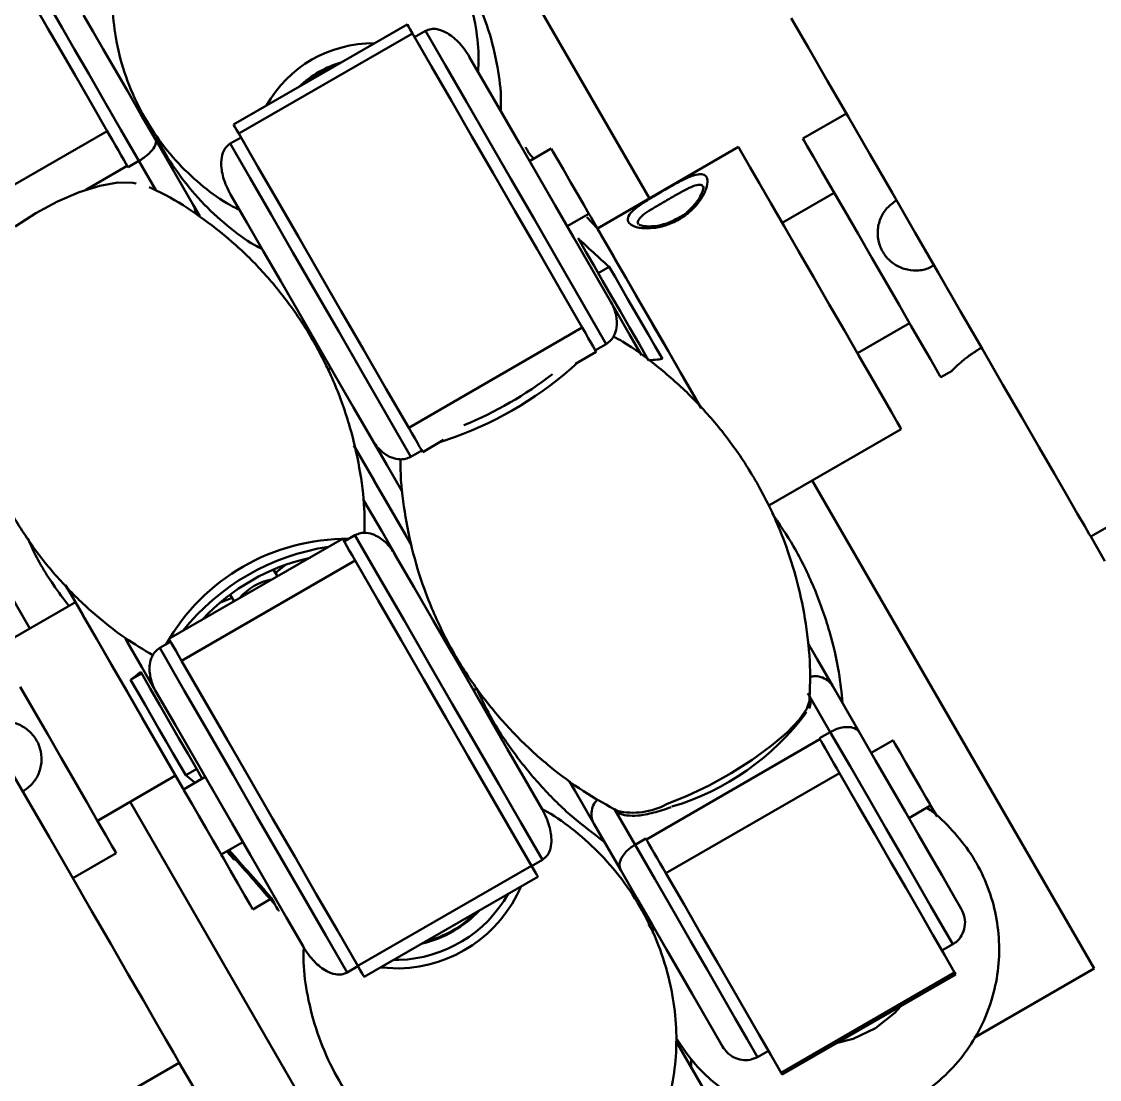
# Model space of a CAD drawing. Header units: millimetres. Extents: x 4430 to 5189, y 950 to 1287.
# Drawn here: x 4492.18 to 4535.2, y 1081.55 to 1123.78 of the extents above; entities that cross this region are included whole.
import ezdxf

# ---------------------------------------------------------------- set-up
doc = ezdxf.new("R2010")
doc.units = ezdxf.units.MM
doc.header["$LTSCALE"] = 0.5
doc.layers.add('BOL', color=7, linetype='Continuous', lineweight=50)

msp = doc.modelspace()

# ---------------------------------------------------------------- linework, layer by layer
at = {"layer": 'BOL'}
for p, q in [((4517.241, 1116.725), (4505.991, 1136.211)), ((4493.237, 1123.502), (4492.764, 1124.322)), ((4493.799, 1123.529), (4493.358, 1124.292)), ((4494.66, 1124.037), (4495.029, 1123.399)), ((4522.903, 1123.919), (4523.591, 1122.727)), ((4493.759, 1122.597), (4493.237, 1123.502)), ((4494.3, 1122.66), (4493.799, 1123.529)), ((4495.029, 1123.399), (4495.443, 1122.681)), ((4507.573, 1123.671), (4500.645, 1119.671)), ((4507.781, 1123.31), (4500.853, 1119.31)), ((4507.573, 1123.671), (4507.585, 1123.65)), ((4507.585, 1123.65), (4507.626, 1123.58)), ((4507.626, 1123.58), (4507.692, 1123.465)), ((4507.692, 1123.465), (4507.781, 1123.31)), ((4507.781, 1123.31), (4508.544, 1121.989)), ((4508.302, 1123.408), (4507.869, 1123.158)), ((4509.1, 1122.026), (4508.302, 1123.408)), ((4494.329, 1121.611), (4493.759, 1122.597)), ((4494.861, 1121.689), (4494.3, 1122.66)), ((4495.443, 1122.681), (4495.902, 1121.885)), ((4523.591, 1122.727), (4524.353, 1121.408)), ((4508.544, 1121.989), (4509.338, 1120.615)), ((4509.937, 1120.577), (4509.1, 1122.026)), ((4510.053, 1122.376), (4510.696, 1121.261)), ((4494.942, 1120.548), (4494.329, 1121.611)), ((4495.477, 1120.622), (4494.861, 1121.689)), ((4495.902, 1121.885), (4496.404, 1121.016)), ((4480.011, 1121.211), (4492.511, 1099.56)), ((4510.696, 1121.261), (4511.363, 1120.107)), ((4524.353, 1121.408), (4525.174, 1119.986)), ((4496.404, 1121.016), (4496.947, 1120.076)), ((4495.598, 1119.413), (4494.942, 1120.548)), ((4496.146, 1119.463), (4495.477, 1120.622)), ((4509.338, 1120.615), (4510.159, 1119.192)), ((4510.808, 1119.068), (4509.937, 1120.577)), ((4496.947, 1120.076), (4497.528, 1119.069)), ((4511.363, 1120.107), (4512.05, 1118.916)), ((4525.103, 1120.109), (4523.37, 1119.109)), ((4525.174, 1119.986), (4526.041, 1118.484)), ((4488.67, 1115.413), (4495.598, 1119.413)), ((4495.598, 1119.413), (4495.697, 1119.242)), ((4496.865, 1118.219), (4496.146, 1119.463)), ((4500.657, 1119.65), (4500.645, 1119.671)), ((4500.697, 1119.58), (4500.657, 1119.65)), ((4500.764, 1119.465), (4500.697, 1119.58)), ((4500.853, 1119.31), (4500.764, 1119.465)), ((4495.697, 1119.242), (4495.809, 1119.047)), ((4495.809, 1119.047), (4495.929, 1118.839)), ((4497.528, 1119.069), (4499.032, 1116.464)), ((4500.508, 1118.908), (4500.941, 1119.158)), ((4500.853, 1119.31), (4501.616, 1117.989)), ((4510.159, 1119.192), (4511.005, 1117.727)), ((4511.709, 1117.508), (4510.808, 1119.068)), ((4523.402, 1119.054), (4523.37, 1119.109)), ((4523.542, 1118.813), (4523.402, 1119.054)), ((4495.929, 1118.839), (4496.05, 1118.63)), ((4496.05, 1118.63), (4496.164, 1118.432)), ((4500.508, 1118.908), (4501.306, 1117.526)), ((4512.05, 1118.916), (4512.756, 1117.694)), ((4512.29, 1118.773), (4512.29, 1118.774)), ((4512.29, 1118.773), (4512.29, 1118.773)), ((4512.29, 1118.773), (4512.31, 1118.739)), ((4512.31, 1118.739), (4512.356, 1118.658)), ((4512.356, 1118.658), (4512.43, 1118.531)), ((4513.324, 1118.711), (4512.458, 1118.211)), ((4513.324, 1118.711), (4513.324, 1118.71)), ((4513.324, 1118.71), (4513.389, 1118.598)), ((4513.389, 1118.598), (4513.558, 1118.305)), ((4520.792, 1118.775), (4515.163, 1115.525)), ((4520.792, 1118.775), (4520.835, 1118.7)), ((4520.835, 1118.7), (4520.994, 1118.426)), ((4523.787, 1118.388), (4523.542, 1118.813)), ((4496.164, 1118.432), (4496.265, 1118.258)), ((4496.265, 1118.258), (4496.346, 1118.117)), ((4496.346, 1118.117), (4496.403, 1118.018)), ((4496.865, 1118.219), (4496.432, 1117.969)), ((4497.542, 1117.045), (4496.865, 1118.219)), ((4512.43, 1118.531), (4512.624, 1118.307)), ((4513.558, 1118.305), (4513.806, 1117.876)), ((4520.994, 1118.426), (4521.262, 1117.961)), ((4524.127, 1117.798), (4523.787, 1118.388)), ((4526.041, 1118.484), (4526.939, 1116.929)), ((4496.403, 1118.018), (4494.741, 1117.059)), ((4496.432, 1117.969), (4496.403, 1118.018)), ((4501.616, 1117.989), (4502.409, 1116.615)), ((4511.005, 1117.727), (4511.872, 1116.226)), ((4512.756, 1117.694), (4513.477, 1116.445)), ((4513.806, 1117.876), (4514.094, 1117.376)), ((4521.262, 1117.961), (4521.631, 1117.322)), ((4524.549, 1117.067), (4524.127, 1117.798)), ((4495.3, 1117.223), (4496.029, 1117.351)), ((4496.029, 1117.351), (4496.627, 1117.346)), ((4496.627, 1117.346), (4496.757, 1117.322)), ((4501.306, 1117.526), (4502.143, 1116.077)), ((4512.635, 1115.904), (4511.709, 1117.508)), ((4514.094, 1117.376), (4514.379, 1116.882)), ((4521.631, 1117.322), (4522.087, 1116.533)), ((4493.613, 1116.597), (4494.48, 1116.966)), ((4494.48, 1116.966), (4495.3, 1117.223)), ((4501.17, 1115.761), (4500.527, 1116.876)), ((4514.379, 1116.882), (4514.618, 1116.468)), ((4524.62, 1116.944), (4522.542, 1115.744)), ((4525.036, 1116.224), (4524.549, 1117.067)), ((4526.939, 1116.929), (4527.853, 1115.346)), ((4492.746, 1116.133), (4493.613, 1116.597)), ((4499.032, 1116.464), (4499.293, 1116.013)), ((4502.409, 1116.615), (4503.231, 1115.192)), ((4513.477, 1116.445), (4514.212, 1115.171)), ((4514.618, 1116.468), (4514.774, 1116.198)), ((4522.087, 1116.533), (4522.613, 1115.621)), ((4491.925, 1115.601), (4492.746, 1116.133)), ((4502.143, 1116.077), (4503.014, 1114.568)), ((4511.872, 1116.226), (4512.756, 1114.694)), ((4513.958, 1115.613), (4514.824, 1116.113)), ((4515.164, 1115.524), (4514.75, 1115.978)), ((4514.774, 1116.198), (4514.824, 1116.113)), ((4514.824, 1116.113), (4514.897, 1115.986)), ((4514.897, 1115.986), (4515.16, 1115.53)), ((4525.567, 1115.305), (4525.036, 1116.224)), ((4501.837, 1114.607), (4501.17, 1115.761)), ((4513.582, 1114.264), (4512.635, 1115.904)), ((4522.613, 1115.621), (4523.192, 1114.619)), ((4503.231, 1115.192), (4504.077, 1113.727)), ((4514.212, 1115.171), (4514.959, 1113.879)), ((4514.392, 1115.132), (4514.703, 1114.593)), ((4515.16, 1115.53), (4515.164, 1115.524)), ((4515.17, 1115.512), (4515.163, 1115.525)), ((4515.164, 1115.524), (4515.181, 1115.494)), ((4515.271, 1115.338), (4515.17, 1115.512)), ((4515.181, 1115.494), (4515.305, 1115.28)), ((4515.485, 1114.967), (4515.271, 1115.338)), ((4515.305, 1115.28), (4515.54, 1114.871)), ((4526.12, 1114.346), (4525.567, 1115.305)), ((4527.853, 1115.346), (4528.766, 1113.764)), ((4512.756, 1114.694), (4513.654, 1113.138)), ((4515.805, 1114.412), (4515.485, 1114.967)), ((4515.54, 1114.871), (4515.88, 1114.283)), ((4502.524, 1113.416), (4501.837, 1114.607)), ((4503.014, 1114.568), (4503.915, 1113.008)), ((4514.544, 1112.597), (4513.582, 1114.264)), ((4514.703, 1114.593), (4515.03, 1114.027)), ((4516.22, 1113.695), (4515.805, 1114.412)), ((4515.88, 1114.283), (4516.311, 1113.536)), ((4523.192, 1114.619), (4523.801, 1113.564)), ((4526.674, 1113.387), (4526.12, 1114.346)), ((4514.959, 1113.879), (4515.714, 1112.571)), ((4515.03, 1114.027), (4515.37, 1113.439)), ((4515.195, 1113.741), (4515.633, 1113.994)), ((4515.868, 1113.587), (4515.633, 1113.994)), ((4503.229, 1112.194), (4502.524, 1113.416)), ((4504.077, 1113.727), (4504.943, 1112.226)), ((4515.37, 1113.439), (4515.721, 1112.83)), ((4516.115, 1113.16), (4515.868, 1113.587)), ((4516.713, 1112.84), (4516.22, 1113.695)), ((4516.311, 1113.536), (4516.818, 1112.658)), ((4523.801, 1113.564), (4524.418, 1112.494)), ((4527.205, 1112.468), (4526.674, 1113.387)), ((4528.766, 1113.764), (4529.664, 1112.208)), ((4503.915, 1113.008), (4504.841, 1111.404)), ((4513.654, 1113.138), (4514.563, 1111.564)), ((4516.371, 1112.716), (4516.115, 1113.16)), ((4515.517, 1110.911), (4514.544, 1112.597)), ((4515.714, 1112.571), (4515.916, 1112.221)), ((4515.721, 1112.83), (4516.082, 1112.205)), ((4516.636, 1112.257), (4516.371, 1112.716)), ((4517.268, 1111.879), (4516.713, 1112.84)), ((4516.818, 1112.658), (4517.383, 1111.679)), ((4503.951, 1110.945), (4503.229, 1112.194)), ((4504.943, 1112.226), (4505.828, 1110.694)), ((4515.916, 1112.221), (4516.453, 1111.29)), ((4516.082, 1112.205), (4516.451, 1111.565)), ((4516.909, 1111.785), (4516.636, 1112.257)), ((4524.418, 1112.494), (4525.023, 1111.448)), ((4527.691, 1111.625), (4527.205, 1112.468)), ((4529.664, 1112.208), (4530.531, 1110.706)), ((4517.187, 1111.302), (4516.909, 1111.785)), ((4517.865, 1110.846), (4517.268, 1111.879)), ((4517.383, 1111.679), (4517.985, 1110.637)), ((4525.542, 1110.548), (4527.62, 1111.748)), ((4504.841, 1111.404), (4505.787, 1109.764)), ((4507.635, 1107.564), (4514.563, 1111.564)), ((4514.563, 1111.564), (4514.685, 1111.354)), ((4514.685, 1111.354), (4514.802, 1111.15)), ((4516.451, 1111.565), (4516.827, 1110.915)), ((4516.453, 1111.29), (4516.928, 1110.469)), ((4517.47, 1110.812), (4517.187, 1111.302)), ((4525.023, 1111.448), (4525.591, 1110.463)), ((4528.114, 1110.894), (4527.691, 1111.625)), ((4504.686, 1109.671), (4503.951, 1110.945)), ((4514.802, 1111.15), (4514.909, 1110.965)), ((4514.909, 1110.965), (4514.999, 1110.809)), ((4514.999, 1110.809), (4515.067, 1110.692)), ((4515.517, 1110.911), (4515.084, 1110.661)), ((4516.827, 1110.915), (4517.206, 1110.258)), ((4517.757, 1110.316), (4517.47, 1110.812)), ((4518.481, 1109.779), (4517.865, 1110.846)), ((4528.454, 1110.304), (4528.114, 1110.894)), ((4505.828, 1110.694), (4506.726, 1109.138)), ((4514.286, 1110.115), (4515.121, 1110.597)), ((4515.067, 1110.692), (4515.108, 1110.62)), ((4515.108, 1110.62), (4515.121, 1110.597)), ((4517.985, 1110.637), (4518.603, 1109.567)), ((4525.591, 1110.463), (4526.104, 1109.575)), ((4530.531, 1110.706), (4531.353, 1109.284)), ((4504.419, 1109.9), (4504.326, 1110.027)), ((4504.521, 1109.958), (4504.396, 1109.886)), ((4528.699, 1109.879), (4528.454, 1110.304)), ((4505.432, 1108.379), (4504.686, 1109.671)), ((4505.787, 1109.764), (4506.75, 1108.097)), ((4519.094, 1108.716), (4518.481, 1109.779)), ((4518.603, 1109.567), (4519.213, 1108.51)), ((4526.104, 1109.575), (4526.542, 1108.816)), ((4528.839, 1109.638), (4528.699, 1109.879)), ((4528.87, 1109.583), (4528.839, 1109.638)), ((4528.87, 1109.583), (4529.319, 1109.842)), ((4546.111, 1109.722), (4534.853, 1103.222)), ((4506.726, 1109.138), (4507.635, 1107.564)), ((4531.353, 1109.284), (4532.114, 1107.965)), ((4519.305, 1108.351), (4519.094, 1108.716)), ((4526.542, 1108.816), (4526.89, 1108.213)), ((4506.187, 1107.071), (4505.432, 1108.379)), ((4519.213, 1108.51), (4519.307, 1108.347)), ((4506.75, 1108.097), (4507.723, 1106.411)), ((4526.89, 1108.213), (4527.135, 1107.789)), ((4527.135, 1107.789), (4527.268, 1107.559)), ((4532.114, 1107.965), (4532.802, 1106.773)), ((4507.756, 1107.354), (4507.635, 1107.564)), ((4522.001, 1104.462), (4527.292, 1107.517)), ((4527.268, 1107.559), (4527.292, 1107.517)), ((4506.756, 1106.086), (4506.187, 1107.071)), ((4507.874, 1107.15), (4507.756, 1107.354)), ((4507.981, 1106.965), (4507.874, 1107.15)), ((4508.071, 1106.809), (4507.981, 1106.965)), ((4508.193, 1106.597), (4509.029, 1107.08)), ((4509.463, 1107.19), (4508.912, 1107.012)), ((4505.442, 1106.862), (4505.68, 1106.45)), ((4505.679, 1106.452), (4505.443, 1106.861)), ((4507.723, 1106.411), (4508.156, 1106.661)), ((4508.139, 1106.692), (4508.071, 1106.809)), ((4508.18, 1106.62), (4508.139, 1106.692)), ((4508.193, 1106.597), (4508.18, 1106.62)), ((4532.802, 1106.773), (4533.406, 1105.727)), ((4506.253, 1105.457), (4505.679, 1106.452)), ((4505.68, 1106.45), (4506.254, 1105.455)), ((4507.372, 1105.019), (4506.756, 1106.086)), ((4533.406, 1105.727), (4533.915, 1104.846)), ((4506.863, 1104.4), (4506.253, 1105.457)), ((4506.254, 1105.455), (4506.864, 1104.398)), ((4534.991, 1085.981), (4523.741, 1105.467)), ((4533.915, 1104.846), (4534.32, 1104.145)), ((4505.821, 1104.706), (4505.835, 1104.681)), ((4505.835, 1104.681), (4506.555, 1103.435)), ((4507.49, 1103.315), (4506.863, 1104.4)), ((4506.864, 1104.398), (4507.491, 1103.313)), ((4534.32, 1104.145), (4534.614, 1103.635)), ((4534.614, 1103.635), (4534.793, 1103.325)), ((4504.994, 1103.137), (4498.066, 1099.137)), ((4504.994, 1103.137), (4504.998, 1103.131)), ((4504.998, 1103.131), (4505.027, 1103.082)), ((4505.027, 1103.082), (4505.083, 1102.985)), ((4505.49, 1103.279), (4505.057, 1103.029)), ((4506.47, 1101.581), (4505.49, 1103.279)), ((4506.555, 1103.435), (4507.088, 1102.511)), ((4507.748, 1102.868), (4507.49, 1103.315)), ((4507.491, 1103.313), (4507.744, 1102.874)), ((4534.793, 1103.325), (4534.853, 1103.222)), ((4534.853, 1103.222), (4535.415, 1102.248)), ((4505.083, 1102.985), (4505.163, 1102.845)), ((4505.163, 1102.845), (4505.263, 1102.672)), ((4505.263, 1102.672), (4505.377, 1102.476)), ((4505.497, 1102.267), (4498.569, 1098.267)), ((4505.377, 1102.476), (4505.497, 1102.267)), ((4506.415, 1100.676), (4505.497, 1102.267)), ((4507.086, 1102.515), (4507.85, 1101.191)), ((4502.396, 1101.637), (4502.244, 1101.901)), ((4502.7, 1102.087), (4502.313, 1101.782)), ((4502.702, 1102.089), (4502.7, 1102.087)), ((4507.448, 1099.889), (4506.47, 1101.581)), ((4494.136, 1100.946), (4493.942, 1101.282)), ((4493.969, 1101.234), (4494.133, 1100.949)), ((4494.133, 1100.949), (4494.627, 1100.095)), ((4494.629, 1100.091), (4494.136, 1100.946)), ((4507.85, 1101.191), (4508.611, 1099.873)), ((4494.329, 1100.61), (4491.212, 1098.81)), ((4500.526, 1100.758), (4500.121, 1100.599)), ((4500.512, 1100.901), (4500.664, 1100.637)), ((4507.33, 1099.093), (4506.415, 1100.676)), ((4494.627, 1100.095), (4495.181, 1099.134)), ((4495.184, 1099.13), (4494.629, 1100.091)), ((4508.417, 1098.21), (4507.448, 1099.889)), ((4508.611, 1099.873), (4509.365, 1098.567)), ((4495.181, 1099.134), (4495.777, 1098.102)), ((4495.78, 1098.097), (4495.184, 1099.13)), ((4496.403, 1099.019), (4496.335, 1099.136)), ((4496.986, 1098.009), (4496.403, 1099.019)), ((4497.696, 1098.779), (4498.129, 1099.029)), ((4497.696, 1098.779), (4498.676, 1097.081)), ((4498.07, 1099.131), (4498.066, 1099.137)), ((4498.098, 1099.082), (4498.07, 1099.131)), ((4498.154, 1098.985), (4498.098, 1099.082)), ((4498.235, 1098.845), (4498.154, 1098.985)), ((4498.335, 1098.672), (4498.235, 1098.845)), ((4508.236, 1097.522), (4507.33, 1099.093)), ((4523.577, 1098.952), (4523.937, 1098.327)), ((4498.448, 1098.476), (4498.335, 1098.672)), ((4498.569, 1098.267), (4498.448, 1098.476)), ((4509.365, 1098.567), (4510.111, 1097.275)), ((4523.937, 1098.327), (4524.56, 1097.249)), ((4495.777, 1098.102), (4496.394, 1097.035)), ((4496.396, 1097.03), (4495.78, 1098.097)), ((4497.52, 1097.083), (4496.986, 1098.009)), ((4499.487, 1096.676), (4498.569, 1098.267)), ((4509.373, 1096.554), (4508.417, 1098.21)), ((4496.972, 1097.76), (4496.534, 1097.508)), ((4496.534, 1097.508), (4496.823, 1097.008)), ((4497.32, 1097.157), (4496.938, 1097.82)), ((4509.132, 1095.972), (4508.236, 1097.522)), ((4492.127, 1097.224), (4492.658, 1096.305)), ((4496.394, 1097.035), (4497.007, 1095.971)), ((4497.702, 1096.497), (4497.32, 1097.157)), ((4497.56, 1097.015), (4497.52, 1097.083)), ((4498.676, 1097.081), (4499.653, 1095.389)), ((4510.111, 1097.275), (4510.845, 1096.004)), ((4510.222, 1097.084), (4510.369, 1097.169)), ((4524.56, 1097.249), (4525.623, 1095.407)), ((4497.01, 1095.967), (4496.396, 1097.03)), ((4496.823, 1097.008), (4497.11, 1096.51)), ((4498.324, 1095.691), (4497.56, 1097.015)), ((4500.401, 1095.093), (4499.487, 1096.676)), ((4523.647, 1096.703), (4523.529, 1096.349)), ((4524.46, 1095.421), (4523.632, 1096.856)), ((4523.648, 1096.714), (4523.647, 1096.703)), ((4492.658, 1096.305), (4493.212, 1095.346)), ((4497.11, 1096.51), (4497.396, 1096.016)), ((4498.079, 1095.843), (4497.702, 1096.497)), ((4510.311, 1094.929), (4509.373, 1096.554)), ((4523.529, 1096.349), (4523.22, 1095.91)), ((4497.007, 1095.971), (4497.597, 1094.951)), ((4497.599, 1094.946), (4497.01, 1095.967)), ((4497.396, 1096.016), (4497.677, 1095.528)), ((4498.452, 1095.197), (4498.079, 1095.843)), ((4510.012, 1094.447), (4509.132, 1095.972)), ((4510.845, 1096.004), (4511.566, 1094.756)), ((4523.22, 1095.91), (4522.734, 1095.408)), ((4493.212, 1095.346), (4493.765, 1094.387)), ((4497.677, 1095.528), (4497.953, 1095.05)), ((4499.085, 1094.373), (4498.324, 1095.691)), ((4499.653, 1095.389), (4500.622, 1093.71)), ((4522.734, 1095.408), (4522.097, 1094.868)), ((4524.46, 1095.421), (4524.027, 1095.171)), ((4525.249, 1094.056), (4524.46, 1095.421)), ((4525.623, 1095.407), (4526.267, 1094.292)), ((4497.597, 1094.951), (4498.14, 1094.01)), ((4498.142, 1094.005), (4497.599, 1094.946)), ((4497.953, 1095.05), (4498.223, 1094.583)), ((4498.818, 1094.563), (4498.452, 1095.197)), ((4501.308, 1093.522), (4500.401, 1095.093)), ((4511.227, 1093.343), (4510.311, 1094.929)), ((4517.12, 1091.136), (4524.048, 1095.136)), ((4524.027, 1095.171), (4524.048, 1095.136)), ((4524.048, 1095.136), (4524.093, 1095.058)), ((4524.093, 1095.058), (4524.164, 1094.936)), ((4524.164, 1094.936), (4524.256, 1094.776)), ((4526.963, 1095.087), (4526.097, 1094.587)), ((4526.963, 1095.087), (4526.966, 1095.082)), ((4526.966, 1095.082), (4527.047, 1094.941)), ((4527.047, 1094.941), (4527.23, 1094.625)), ((4498.223, 1094.583), (4498.484, 1094.13)), ((4499.176, 1093.944), (4498.818, 1094.563)), ((4511.566, 1094.756), (4512.27, 1093.536)), ((4522.097, 1094.868), (4521.34, 1094.317)), ((4524.256, 1094.776), (4524.365, 1094.587)), ((4524.365, 1094.587), (4524.483, 1094.382)), ((4527.23, 1094.625), (4527.486, 1094.181)), ((4492.393, 1092.764), (4491.479, 1094.346)), ((4493.765, 1094.387), (4494.296, 1093.468)), ((4498.484, 1094.13), (4498.736, 1093.694)), ((4499.839, 1093.067), (4499.085, 1094.373)), ((4510.874, 1092.954), (4510.012, 1094.447)), ((4521.34, 1094.317), (4520.501, 1093.783)), ((4524.483, 1094.382), (4524.604, 1094.172)), ((4524.604, 1094.172), (4524.721, 1093.97)), ((4525.993, 1092.767), (4525.249, 1094.056)), ((4526.267, 1094.292), (4526.877, 1093.236)), ((4527.486, 1094.181), (4527.777, 1093.677)), ((4495.212, 1091.882), (4498.329, 1093.682)), ((4498.14, 1094.01), (4498.618, 1093.182)), ((4498.62, 1093.178), (4498.142, 1094.005)), ((4499.515, 1093.628), (4498.649, 1093.128)), ((4499.174, 1093.947), (4498.736, 1093.694)), ((4498.736, 1093.694), (4499.106, 1093.392)), ((4499.397, 1093.56), (4499.176, 1093.944)), ((4500.622, 1093.71), (4501.579, 1092.054)), ((4524.827, 1093.786), (4517.899, 1089.786)), ((4520.501, 1093.783), (4519.622, 1093.293)), ((4524.721, 1093.97), (4524.827, 1093.786)), ((4524.827, 1093.786), (4525.55, 1092.534)), ((4527.777, 1093.677), (4528.058, 1093.19)), ((4494.296, 1093.468), (4494.783, 1092.625)), ((4498.618, 1093.182), (4498.664, 1093.102)), ((4498.664, 1093.102), (4498.62, 1093.178)), ((4502.203, 1091.972), (4501.308, 1093.522)), ((4512.115, 1091.805), (4511.227, 1093.343)), ((4512.27, 1093.536), (4512.956, 1092.348)), ((4514.262, 1093.085), (4514.051, 1093.451)), ((4519.622, 1093.293), (4518.748, 1092.87)), ((4526.877, 1093.236), (4527.449, 1092.244)), ((4528.058, 1093.19), (4528.287, 1092.794)), ((4493.291, 1091.208), (4492.393, 1092.764)), ((4498.664, 1093.102), (4498.649, 1093.128)), ((4498.777, 1092.906), (4498.664, 1093.102)), ((4498.985, 1092.546), (4498.777, 1092.906)), ((4500.585, 1091.775), (4499.839, 1093.067)), ((4511.714, 1091.499), (4510.874, 1092.954)), ((4515.034, 1091.749), (4514.262, 1093.085)), ((4518.748, 1092.87), (4517.922, 1092.537)), ((4526.69, 1091.559), (4525.993, 1092.767)), ((4528.287, 1092.794), (4528.428, 1092.55)), ((4494.783, 1092.625), (4495.205, 1091.894)), ((4496.511, 1092.632), (4509.011, 1070.981)), ((4499.256, 1092.077), (4498.985, 1092.546)), ((4515.843, 1092.347), (4516.666, 1090.921)), ((4525.55, 1092.534), (4526.236, 1091.346)), ((4527.597, 1091.989), (4528.463, 1092.489)), ((4528.428, 1092.55), (4528.463, 1092.489)), ((4528.463, 1092.489), (4528.72, 1092.044)), ((4495.205, 1091.894), (4495.545, 1091.304)), ((4499.548, 1091.57), (4499.256, 1092.077)), ((4501.579, 1092.054), (4502.517, 1090.429)), ((4503.084, 1090.447), (4502.203, 1091.972)), ((4527.449, 1092.244), (4527.983, 1091.32)), ((4499.818, 1091.103), (4499.548, 1091.57)), ((4501.319, 1090.504), (4500.585, 1091.775)), ((4512.529, 1090.087), (4511.714, 1091.499)), ((4512.971, 1090.321), (4512.115, 1091.805)), ((4516.097, 1089.907), (4515.034, 1091.749)), ((4527.337, 1090.44), (4526.69, 1091.559)), ((4494.158, 1089.706), (4493.291, 1091.208)), ((4495.545, 1091.304), (4495.79, 1090.879)), ((4500.024, 1090.746), (4499.818, 1091.103)), ((4500.149, 1090.53), (4501.015, 1091.03)), ((4516.666, 1090.921), (4517.099, 1091.171)), ((4517.099, 1091.171), (4517.12, 1091.136)), ((4517.165, 1091.058), (4517.12, 1091.136)), ((4517.235, 1090.936), (4517.165, 1091.058)), ((4526.236, 1091.346), (4526.882, 1090.227)), ((4527.983, 1091.32), (4528.475, 1090.468)), ((4494.229, 1089.583), (4495.962, 1090.583)), ((4495.79, 1090.879), (4495.93, 1090.638)), ((4495.93, 1090.638), (4495.962, 1090.583)), ((4500.135, 1090.554), (4500.024, 1090.746)), ((4500.463, 1090.703), (4500.549, 1090.553)), ((4516.666, 1090.921), (4517.454, 1089.556)), ((4517.328, 1090.776), (4517.235, 1090.936)), ((4517.436, 1090.587), (4517.328, 1090.776)), ((4517.555, 1090.382), (4517.436, 1090.587)), ((4500.149, 1090.53), (4500.135, 1090.554)), ((4500.249, 1090.357), (4500.149, 1090.53)), ((4500.52, 1089.888), (4500.249, 1090.357)), ((4500.549, 1090.553), (4500.616, 1090.438)), ((4500.616, 1090.438), (4500.663, 1090.357)), ((4500.663, 1090.357), (4500.689, 1090.312)), ((4500.689, 1090.312), (4500.695, 1090.301)), ((4500.695, 1090.301), (4500.779, 1090.349)), ((4502.039, 1089.256), (4501.319, 1090.504)), ((4502.517, 1090.429), (4503.432, 1088.843)), ((4503.946, 1088.954), (4503.084, 1090.447)), ((4512.971, 1090.321), (4512.538, 1090.071)), ((4517.676, 1090.172), (4517.555, 1090.382)), ((4517.793, 1089.97), (4517.676, 1090.172)), ((4526.882, 1090.227), (4527.485, 1089.183)), ((4527.929, 1089.414), (4527.337, 1090.44)), ((4528.475, 1090.468), (4528.924, 1089.69)), ((4500.812, 1089.381), (4500.52, 1089.888)), ((4505.601, 1086.087), (4512.529, 1090.087)), ((4512.529, 1090.087), (4512.627, 1089.918)), ((4512.627, 1089.918), (4512.704, 1089.784)), ((4512.704, 1089.784), (4512.757, 1089.692)), ((4516.741, 1088.792), (4516.097, 1089.907)), ((4517.899, 1089.786), (4517.793, 1089.97)), ((4517.899, 1089.786), (4518.622, 1088.534)), ((4494.979, 1088.284), (4494.158, 1089.706)), ((4501.082, 1088.914), (4500.812, 1089.381)), ((4505.856, 1085.646), (4512.784, 1089.646)), ((4512.757, 1089.692), (4512.782, 1089.649)), ((4512.782, 1089.649), (4512.784, 1089.646)), ((4517.454, 1089.556), (4518.199, 1088.267)), ((4528.464, 1088.488), (4527.929, 1089.414)), ((4528.924, 1089.69), (4529.328, 1088.99)), ((4501.288, 1088.557), (4501.082, 1088.914)), ((4502.743, 1088.036), (4502.039, 1089.256)), ((4504.786, 1087.499), (4503.946, 1088.954)), ((4527.485, 1089.183), (4528.043, 1088.217)), ((4529.328, 1088.99), (4529.686, 1088.37)), ((4501.399, 1088.365), (4501.288, 1088.557)), ((4501.413, 1088.341), (4502.111, 1088.744)), ((4502.259, 1088.603), (4502.145, 1088.802)), ((4502.348, 1088.45), (4502.259, 1088.603)), ((4502.409, 1088.343), (4502.348, 1088.45)), ((4503.432, 1088.843), (4504.321, 1087.305)), ((4517.351, 1087.736), (4516.741, 1088.792)), ((4518.622, 1088.534), (4519.308, 1087.346)), ((4528.939, 1087.665), (4528.464, 1088.488)), ((4495.741, 1086.965), (4494.979, 1088.284)), ((4501.413, 1088.341), (4501.399, 1088.365)), ((4502.444, 1088.283), (4502.409, 1088.343)), ((4502.452, 1088.269), (4502.444, 1088.283)), ((4503.429, 1086.848), (4502.743, 1088.036)), ((4518.199, 1088.267), (4518.896, 1087.059)), ((4528.043, 1088.217), (4528.553, 1087.332)), ((4517.38, 1087.485), (4517.207, 1087.751)), ((4517.923, 1086.744), (4517.351, 1087.736)), ((4517.392, 1087.665), (4517.375, 1087.395)), ((4529.351, 1086.95), (4528.939, 1087.665)), ((4504.321, 1087.305), (4505.177, 1085.821)), ((4505.601, 1086.087), (4504.786, 1087.499)), ((4519.308, 1087.346), (4519.954, 1086.227)), ((4528.553, 1087.332), (4529.014, 1086.534)), ((4496.429, 1085.773), (4495.741, 1086.965)), ((4518.457, 1085.82), (4517.923, 1086.744)), ((4518.896, 1087.059), (4519.542, 1085.94)), ((4529.351, 1086.95), (4528.918, 1086.7)), ((4507.241, 1086.327), (4507.037, 1086.328)), ((4529.014, 1086.534), (4529.424, 1085.824)), ((4505.177, 1085.821), (4505.61, 1086.071)), ((4505.699, 1085.918), (4505.601, 1086.087)), ((4505.776, 1085.784), (4505.699, 1085.918)), ((4507.273, 1085.981), (4506.52, 1086.029)), ((4519.542, 1085.94), (4520.135, 1084.914)), ((4519.954, 1086.227), (4520.557, 1085.183)), ((4530.209, 1083.22), (4534.991, 1085.981)), ((4497.033, 1084.727), (4496.429, 1085.773)), ((4505.829, 1085.692), (4505.776, 1085.784)), ((4505.854, 1085.649), (4505.829, 1085.692)), ((4505.856, 1085.646), (4505.854, 1085.649)), ((4518.949, 1084.968), (4518.457, 1085.82)), ((4522.496, 1081.824), (4529.424, 1085.824)), ((4522.542, 1081.745), (4529.47, 1085.745)), ((4529.424, 1085.824), (4529.461, 1085.76)), ((4529.461, 1085.76), (4529.47, 1085.745)), ((4520.557, 1085.183), (4521.115, 1084.217)), ((4497.542, 1083.846), (4497.033, 1084.727)), ((4519.398, 1084.19), (4518.949, 1084.968)), ((4520.135, 1084.914), (4520.669, 1083.988)), ((4519.802, 1083.49), (4519.398, 1084.19)), ((4521.115, 1084.217), (4521.625, 1083.332)), ((4527.032, 1084.219), (4526.261, 1083.602)), ((4527.26, 1084.469), (4527.032, 1084.219)), ((4497.947, 1083.145), (4497.542, 1083.846)), ((4520.669, 1083.988), (4521.144, 1083.165)), ((4520.16, 1082.87), (4519.802, 1083.49)), ((4521.625, 1083.332), (4522.086, 1082.534)), ((4526.261, 1083.602), (4525.37, 1083.179)), ((4498.241, 1082.635), (4497.947, 1083.145)), ((4518.301, 1083.089), (4519.431, 1081.133)), ((4521.144, 1083.165), (4521.557, 1082.45)), ((4525.37, 1083.179), (4524.751, 1083.02)), ((4498.42, 1082.325), (4498.241, 1082.635)), ((4521.557, 1082.45), (4521.99, 1082.7)), ((4522.086, 1082.534), (4522.496, 1081.824)), ((4487.221, 1075.722), (4498.479, 1082.222)), ((4498.479, 1082.222), (4498.42, 1082.325)), ((4498.479, 1082.222), (4499.042, 1081.248)), ((4518.902, 1082.049), (4518.909, 1082.371)), ((4522.533, 1081.76), (4522.496, 1081.824)), ((4522.542, 1081.745), (4522.533, 1081.76))]:
    msp.add_line(p, q, dxfattribs=at)
for centre, radius, start, end in [((4506.204, 1118.043), 4.871, 89.324, 150.676), ((4506.166, 1118.109), 4.228, 106.566, 133.4336), ((4506.072, 1118.271), 3.966, 111.7916, 128.2077), ((4504.292, 1121.3), 15.028, 290.1268, 312.2863), ((4504.005, 1121.85), 15.335, 292.3336, 307.6664), ((4505.155, 1094.859), 8.272, 89.4707, 150.5293), ((4505.818, 1093.71), 9.211, 98.6016, 141.3983), ((4505.499, 1094.257), 8.317, 102.5309, 137.0287), ((4502.536, 1099.396), 2.144, 99.6434, 140.3568), ((4515.182, 1102.379), 10.366, 286.5934, 323.4761), ((4516.578, 1095.069), 2.866, 257.4062, 297.9646), ((4507.083, 1091.515), 5.191, 271.7472, 330.5519), ((4507.124, 1091.421), 5.442, 271.5694, 336.6269), ((4507.15, 1091.404), 4.536, 283.1052, 316.8947), ((4507.278, 1091.181), 4.242, 284.2539, 315.7461)]:
    msp.add_arc(centre, radius, start, end, dxfattribs=at)
for points, knots in [([(4510.402, 1121.771), (4510.413, 1121.989), (4510.446, 1122.635), (4510.297, 1123.766), (4509.952, 1125.124), (4509.382, 1126.454), (4508.639, 1127.669), (4507.751, 1128.741), (4506.751, 1129.65), (4505.675, 1130.382), (4504.556, 1130.932), (4503.431, 1131.295), (4502.335, 1131.487), (4501.299, 1131.489), (4500.621, 1131.435), (4500.293, 1131.332), (4500.285, 1131.329)], [0, 0, 0, 0, 0.041416, 0.12291, 0.214144, 0.304539, 0.393438, 0.480474, 0.565188, 0.647221, 0.726159, 0.801512, 0.872677, 0.938805, 0.998475, 1, 1, 1, 1]), ([(4497.687, 1129.833), (4497.649, 1129.797), (4497.36, 1129.525), (4496.94, 1128.911), (4496.429, 1127.969), (4496.059, 1126.879), (4495.837, 1125.689), (4495.786, 1124.433), (4495.919, 1123.102), (4496.258, 1121.741), (4496.813, 1120.403), (4497.544, 1119.18), (4498.422, 1118.094), (4499.419, 1117.183), (4500.246, 1116.572), (4500.757, 1116.325), (4500.879, 1116.266)], [0, 0, 0, 0, 0.009348, 0.070589, 0.139255, 0.21292, 0.289898, 0.369304, 0.450493, 0.54157, 0.631849, 0.72066, 0.807646, 0.89234, 0.974386, 1, 1, 1, 1]), ([(4495.826, 1124.683), (4495.584, 1124.955), (4495.08, 1125.524), (4494.14, 1126.208), (4493.081, 1126.749), (4491.944, 1127.099), (4490.765, 1127.251), (4489.579, 1127.2), (4488.418, 1126.949), (4487.317, 1126.504), (4486.308, 1125.878), (4485.42, 1125.089), (4484.678, 1124.16), (4484.105, 1123.117), (4483.718, 1121.991), (4483.527, 1120.815), (4483.54, 1119.622), (4483.755, 1118.449), (4484.165, 1117.327), (4484.766, 1116.3), (4485.392, 1115.508), (4485.862, 1115.126), (4486.024, 1114.995)], [0, 0, 0, 0, 0.0473633, 0.0988994, 0.1503648, 0.2017542, 0.2530717, 0.3043291, 0.3555454, 0.406745, 0.4579537, 0.5091957, 0.5604858, 0.6118397, 0.6632652, 0.7147629, 0.7663225, 0.8179296, 0.8695614, 0.9211955, 0.9728071, 1, 1, 1, 1]), ([(4511.302, 1120.187), (4511.309, 1120.331), (4511.335, 1120.921), (4511.19, 1122.027), (4510.851, 1123.464), (4510.261, 1124.871), (4509.777, 1125.803), (4509.451, 1126.221), (4509.433, 1126.244)], [0, 0, 0, 0, 0.068721, 0.279888, 0.518561, 0.754687, 0.986516, 1, 1, 1, 1]), ([(4508.302, 1123.408), (4508.376, 1123.439), (4508.524, 1123.502), (4508.813, 1123.482), (4509.2, 1123.333), (4509.655, 1122.962), (4509.928, 1122.592), (4510.052, 1122.378), (4510.053, 1122.376)], [0, 0, 0, 0, 0.107628, 0.214421, 0.38277, 0.663946, 0.997026, 1, 1, 1, 1]), ([(4497.528, 1119.069), (4497.529, 1119.069), (4497.555, 1119.022), (4497.561, 1118.909), (4497.444, 1118.695), (4497.257, 1118.498), (4497.068, 1118.344), (4496.933, 1118.261), (4496.865, 1118.219)], [0, 0, 0, 0, 0.002974, 0.336054, 0.617232, 0.78558, 0.892373, 1, 1, 1, 1]), ([(4497.551, 1119.234), (4497.583, 1119.16), (4497.81, 1118.627), (4498.408, 1117.732), (4499.319, 1116.591), (4500.362, 1115.637), (4501.195, 1115.005), (4501.695, 1114.749), (4501.796, 1114.697)], [0, 0, 0, 0, 0.038148, 0.273756, 0.504059, 0.728042, 0.944856, 1, 1, 1, 1]), ([(4500.527, 1116.876), (4500.525, 1116.878), (4500.402, 1117.093), (4500.218, 1117.514), (4500.124, 1118.093), (4500.189, 1118.502), (4500.316, 1118.763), (4500.444, 1118.86), (4500.508, 1118.908)], [0, 0, 0, 0, 0.002978, 0.336057, 0.617233, 0.785578, 0.892369, 1, 1, 1, 1]), ([(4516.404, 1115.776), (4516.398, 1115.786), (4516.361, 1115.859), (4516.38, 1116.014), (4516.591, 1116.259), (4516.967, 1116.535), (4517.46, 1116.838), (4517.991, 1117.146), (4518.492, 1117.421), (4518.931, 1117.627), (4519.271, 1117.715), (4519.494, 1117.659), (4519.584, 1117.458), (4519.532, 1117.127), (4519.33, 1116.712), (4518.978, 1116.277), (4518.496, 1115.9), (4517.949, 1115.645), (4517.399, 1115.522), (4516.908, 1115.522), (4516.548, 1115.616), (4516.449, 1115.726), (4516.404, 1115.776)], [0, 0, 0, 0, 0.0087541, 0.0613746, 0.1137814, 0.1672748, 0.2207591, 0.2722117, 0.3224291, 0.3743174, 0.4289611, 0.4796014, 0.532515, 0.5851047, 0.6379645, 0.6917317, 0.7444371, 0.7950149, 0.8456597, 0.8988836, 0.9541718, 1, 1, 1, 1]), ([(4519.389, 1117.167), (4519.382, 1117.19), (4519.356, 1117.269), (4519.195, 1117.279), (4518.926, 1117.196), (4518.566, 1117.009), (4518.155, 1116.774), (4517.714, 1116.519), (4517.299, 1116.277), (4516.977, 1116.061), (4516.792, 1115.87), (4516.771, 1115.748), (4516.8, 1115.691), (4516.804, 1115.682)], [0, 0, 0, 0, 0.040431, 0.139587, 0.248076, 0.352688, 0.454957, 0.560074, 0.668857, 0.776385, 0.880102, 0.982939, 1, 1, 1, 1]), ([(4505.872, 1103.369), (4505.874, 1103.69), (4505.877, 1104.555), (4505.687, 1105.972), (4505.305, 1107.653), (4504.705, 1109.338), (4503.897, 1110.977), (4502.926, 1112.476), (4501.822, 1113.822), (4500.611, 1115.007), (4499.315, 1116.015), (4498.2, 1116.739), (4497.503, 1117.068), (4497.28, 1117.174)], [0, 0, 0, 0, 0.056738, 0.152837, 0.249795, 0.357948, 0.463934, 0.567379, 0.66835, 0.76685, 0.86282, 0.956082, 1, 1, 1, 1]), ([(4519.41, 1117.178), (4519.405, 1117.184), (4519.384, 1117.209), (4519.411, 1117.15), (4519.348, 1116.939), (4519.182, 1116.63), (4518.868, 1116.277), (4518.582, 1116.026), (4518.415, 1115.949), (4518.412, 1115.948)], [0, 0, 0, 0, 0.05064, 0.213311, 0.373659, 0.566307, 0.780438, 0.996921, 1, 1, 1, 1]), ([(4499.032, 1116.464), (4499.033, 1116.463), (4499.071, 1116.397), (4499.12, 1116.287), (4499.109, 1116.164), (4499.106, 1116.12)], [0, 0, 0, 0, 0.016557, 0.65402, 1, 1, 1, 1]), ([(4527.103, 1116.645), (4526.967, 1116.549), (4526.698, 1116.356), (4526.439, 1115.921), (4526.326, 1115.428), (4526.385, 1114.918), (4526.609, 1114.459), (4526.963, 1114.105), (4527.413, 1113.882), (4527.913, 1113.824), (4528.333, 1113.89), (4528.534, 1114.025), (4528.592, 1114.064)], [0, 0, 0, 0, 0.104632, 0.209171, 0.316184, 0.424958, 0.531115, 0.634494, 0.738962, 0.846776, 0.955271, 1, 1, 1, 1]), ([(4518.412, 1115.948), (4518.252, 1115.867), (4517.929, 1115.701), (4517.436, 1115.601), (4517.025, 1115.604), (4516.893, 1115.65), (4516.832, 1115.672)], [0, 0, 0, 0, 0.250366, 0.507293, 0.770395, 1, 1, 1, 1]), ([(4515.633, 1113.994), (4515.424, 1114.182), (4515.005, 1114.557), (4514.596, 1114.941), (4514.392, 1115.132)], [0, 0, 0, 0, 0.499971, 1, 1, 1, 1]), ([(4489.763, 1112.834), (4489.75, 1112.709), (4489.683, 1112.056), (4489.729, 1110.84), (4489.914, 1109.211), (4490.306, 1107.529), (4490.903, 1105.844), (4491.712, 1104.206), (4492.682, 1102.706), (4493.786, 1101.359), (4495, 1100.179), (4496.212, 1099.211), (4497.05, 1098.709), (4497.422, 1098.486)], [0, 0, 0, 0, 0.022444, 0.117208, 0.213328, 0.310307, 0.418483, 0.524492, 0.627961, 0.728953, 0.827475, 0.923465, 1, 1, 1, 1]), ([(4515.517, 1110.911), (4515.583, 1110.958), (4515.713, 1111.05), (4515.859, 1111.278), (4515.962, 1111.621), (4515.934, 1112.086), (4515.807, 1112.409), (4515.714, 1112.57), (4515.714, 1112.571)], [0, 0, 0, 0, 0.107628, 0.214418, 0.382766, 0.66394, 0.997017, 1, 1, 1, 1]), ([(4523.628, 1096.674), (4523.644, 1097.065), (4523.681, 1098.016), (4523.537, 1099.535), (4523.223, 1101.207), (4522.709, 1102.899), (4521.995, 1104.568), (4521.081, 1106.169), (4520.019, 1107.623), (4518.837, 1108.922), (4517.551, 1110.047), (4516.535, 1110.808), (4515.93, 1111.145), (4515.808, 1111.214)], [0, 0, 0, 0, 0.0682987, 0.165703, 0.2638285, 0.362414, 0.4707268, 0.5766431, 0.6800066, 0.7809291, 0.8794686, 0.9755949, 1, 1, 1, 1]), ([(4530.498, 1110.763), (4530.358, 1110.677), (4530.077, 1110.504), (4529.725, 1110.227), (4529.467, 1109.995), (4529.319, 1109.849), (4529.317, 1109.847), (4529.316, 1109.846)], [0, 0, 0, 0, 0.209357, 0.418513, 0.632634, 0.850274, 1, 1, 1, 1]), ([(4517.206, 1110.258), (4517.295, 1110.266), (4517.473, 1110.282), (4517.662, 1110.304), (4517.757, 1110.316)], [0, 0, 0, 0, 0.4999792, 1, 1, 1, 1]), ([(4506.187, 1107.071), (4506.188, 1107.07), (4506.281, 1106.91), (4506.497, 1106.638), (4506.886, 1106.381), (4507.235, 1106.299), (4507.505, 1106.312), (4507.65, 1106.378), (4507.723, 1106.411)], [0, 0, 0, 0, 0.00298, 0.336057, 0.617231, 0.78558, 0.89237, 1, 1, 1, 1]), ([(4507.31, 1106.311), (4507.308, 1106.242), (4507.292, 1105.615), (4507.428, 1104.42), (4507.734, 1102.748), (4508.25, 1101.056), (4508.963, 1099.387), (4509.877, 1097.786), (4510.939, 1096.332), (4512.122, 1095.034), (4513.405, 1093.903), (4514.683, 1092.975), (4515.565, 1092.495), (4515.961, 1092.28)], [0, 0, 0, 0, 0.011921, 0.109548, 0.207896, 0.306706, 0.415265, 0.521423, 0.625021, 0.726174, 0.824937, 0.921283, 1, 1, 1, 1]), ([(4524.95, 1096.574), (4524.908, 1096.988), (4524.812, 1097.951), (4524.438, 1099.503), (4523.843, 1101.187), (4523.07, 1102.781), (4522.426, 1103.729), (4522.125, 1104.173)], [0, 0, 0, 0, 0.152933, 0.355975, 0.582475, 0.804442, 1, 1, 1, 1]), ([(4492.43, 1103.158), (4492.466, 1103.073), (4492.74, 1102.422), (4493.282, 1101.507), (4493.859, 1100.738), (4494.068, 1100.46)], [0, 0, 0, 0, 0.087768, 0.66942, 1, 1, 1, 1]), ([(4507.086, 1102.515), (4507.085, 1102.516), (4506.984, 1102.692), (4506.752, 1102.99), (4506.345, 1103.279), (4505.985, 1103.381), (4505.709, 1103.377), (4505.563, 1103.312), (4505.49, 1103.279)], [0, 0, 0, 0, 0.00298, 0.33606, 0.617231, 0.785579, 0.892371, 1, 1, 1, 1]), ([(4497.696, 1098.779), (4497.631, 1098.732), (4497.502, 1098.638), (4497.36, 1098.401), (4497.268, 1098.039), (4497.315, 1097.542), (4497.458, 1097.192), (4497.559, 1097.016), (4497.56, 1097.015)], [0, 0, 0, 0, 0.107629, 0.214418, 0.382766, 0.663941, 0.997022, 1, 1, 1, 1]), ([(4496.938, 1097.82), (4496.874, 1097.769), (4496.745, 1097.669), (4496.604, 1097.561), (4496.534, 1097.508)], [0, 0, 0, 0, 0.499978, 1, 1, 1, 1]), ([(4523.648, 1097.629), (4523.718, 1097.64), (4523.894, 1097.667), (4524.161, 1097.603), (4524.402, 1097.462), (4524.517, 1097.323), (4524.559, 1097.251), (4524.56, 1097.249)], [0, 0, 0, 0, 0.18213, 0.454545, 0.74512, 0.993544, 1, 1, 1, 1]), ([(4510.347, 1097.156), (4510.519, 1096.79), (4510.943, 1095.885), (4511.821, 1094.565), (4512.921, 1093.218), (4514.125, 1092.03), (4515.008, 1091.368), (4515.442, 1091.042)], [0, 0, 0, 0, 0.150535, 0.371308, 0.586799, 0.797017, 1, 1, 1, 1]), ([(4523.624, 1096.367), (4523.649, 1096.454), (4523.704, 1096.641), (4523.658, 1096.88), (4523.562, 1096.953), (4523.549, 1096.963)], [0, 0, 0, 0, 0.4275418, 0.9223095, 1, 1, 1, 1]), ([(4492.229, 1093.047), (4492.365, 1093.143), (4492.634, 1093.336), (4492.893, 1093.772), (4493.006, 1094.264), (4492.947, 1094.774), (4492.723, 1095.233), (4492.369, 1095.587), (4491.919, 1095.81), (4491.419, 1095.868), (4490.999, 1095.802), (4490.798, 1095.667), (4490.74, 1095.628)], [0, 0, 0, 0, 0.1046338, 0.2091699, 0.3161834, 0.4249577, 0.5311144, 0.6344934, 0.7389615, 0.846776, 0.9552713, 1, 1, 1, 1]), ([(4524.46, 1095.421), (4524.531, 1095.458), (4524.672, 1095.532), (4524.909, 1095.603), (4525.19, 1095.638), (4525.463, 1095.581), (4525.583, 1095.477), (4525.623, 1095.408), (4525.623, 1095.407)], [0, 0, 0, 0, 0.107628, 0.214421, 0.382771, 0.663946, 0.997026, 1, 1, 1, 1]), ([(4515.034, 1091.749), (4515.033, 1091.751), (4514.991, 1091.823), (4514.928, 1091.993), (4514.926, 1092.271), (4515.006, 1092.537), (4515.118, 1092.677), (4515.164, 1092.734)], [0, 0, 0, 0, 0.006416, 0.25352, 0.542546, 0.81352, 1, 1, 1, 1]), ([(4517.523, 1079.425), (4517.654, 1079.724), (4517.944, 1080.387), (4518.207, 1081.522), (4518.341, 1082.793), (4518.298, 1084.122), (4518.069, 1085.518), (4517.632, 1086.931), (4516.984, 1088.306), (4516.168, 1089.555), (4515.219, 1090.658), (4514.16, 1091.573), (4513.395, 1092.134), (4512.976, 1092.339), (4512.955, 1092.35)], [0, 0, 0, 0, 0.068574, 0.152057, 0.238637, 0.327546, 0.418144, 0.51927, 0.619096, 0.716974, 0.812547, 0.905416, 0.995211, 1, 1, 1, 1]), ([(4512.956, 1092.348), (4512.957, 1092.347), (4513.08, 1092.133), (4513.263, 1091.714), (4513.356, 1091.135), (4513.291, 1090.727), (4513.163, 1090.466), (4513.035, 1090.37), (4512.971, 1090.321)], [0, 0, 0, 0, 0.002975, 0.336055, 0.61723, 0.785581, 0.89237, 1, 1, 1, 1]), ([(4515.881, 1092.346), (4515.924, 1092.291), (4516.035, 1092.15), (4516.347, 1092.078), (4516.787, 1092.072), (4517.38, 1092.179), (4517.869, 1092.341), (4518.106, 1092.419)], [0, 0, 0, 0, 0.116301, 0.29891, 0.519476, 0.768008, 1, 1, 1, 1]), ([(4527.946, 1080.872), (4528.09, 1080.966), (4528.563, 1081.277), (4529.286, 1081.917), (4530.035, 1082.839), (4530.615, 1083.878), (4531.011, 1085.001), (4531.211, 1086.176), (4531.207, 1087.368), (4531.001, 1088.543), (4530.597, 1089.665), (4530.012, 1090.708), (4529.246, 1091.615), (4528.663, 1092.183), (4528.315, 1092.393), (4528.306, 1092.398)], [0, 0, 0, 0, 0.037868, 0.1246113, 0.2115217, 0.2985414, 0.3856841, 0.4729503, 0.5603247, 0.6477798, 0.7352811, 0.8227868, 0.9102561, 0.9976398, 1, 1, 1, 1]), ([(4500.374, 1090.661), (4500.392, 1090.642), (4500.49, 1090.537), (4500.583, 1090.428), (4500.66, 1090.338)], [0, 0, 0, 0, 0.181185, 1, 1, 1, 1]), ([(4502.145, 1088.802), (4501.867, 1089.121), (4501.311, 1089.759), (4500.746, 1090.388), (4500.463, 1090.703)], [0, 0, 0, 0, 0.499979, 1, 1, 1, 1]), ([(4516.097, 1089.907), (4516.097, 1089.908), (4516.057, 1089.977), (4516.027, 1090.132), (4516.114, 1090.397), (4516.284, 1090.624), (4516.465, 1090.793), (4516.599, 1090.878), (4516.666, 1090.921)], [0, 0, 0, 0, 0.002976, 0.336054, 0.617228, 0.785577, 0.89237, 1, 1, 1, 1]), ([(4500.732, 1090.322), (4500.974, 1090.049), (4501.505, 1089.45), (4502.027, 1088.843), (4502.312, 1088.512)], [0, 0, 0, 0, 0.4549574, 1, 1, 1, 1]), ([(4529.686, 1088.37), (4529.738, 1088.255), (4529.843, 1088.025), (4529.844, 1087.643), (4529.723, 1087.298), (4529.536, 1087.069), (4529.396, 1086.979), (4529.351, 1086.95)], [0, 0, 0, 0, 0.232833, 0.46595, 0.690678, 0.901632, 1, 1, 1, 1]), ([(4505.177, 1085.821), (4505.103, 1085.79), (4504.955, 1085.728), (4504.666, 1085.747), (4504.28, 1085.895), (4503.826, 1086.265), (4503.554, 1086.633), (4503.43, 1086.847), (4503.429, 1086.848)], [0, 0, 0, 0, 0.1076293, 0.2144214, 0.3827693, 0.6639482, 0.9970278, 1, 1, 1, 1]), ([(4503.445, 1086.82), (4503.44, 1086.625), (4503.421, 1085.983), (4503.587, 1084.827), (4503.957, 1083.399), (4504.555, 1081.993), (4505.325, 1080.704), (4506.242, 1079.56), (4507.269, 1078.581), (4508.373, 1077.779), (4509.516, 1077.157), (4510.661, 1076.729), (4511.606, 1076.489), (4512.161, 1076.451), (4512.343, 1076.439)], [0, 0, 0, 0, 0.0394704, 0.1297285, 0.231357, 0.3318326, 0.430441, 0.5268681, 0.620679, 0.7115245, 0.7989706, 0.8824813, 0.9614001, 1, 1, 1, 1]), ([(4518.297, 1083.23), (4518.515, 1082.901), (4518.95, 1082.24), (4519.806, 1081.408), (4520.78, 1080.724), (4521.857, 1080.218), (4523.004, 1079.902), (4524.187, 1079.786), (4525.371, 1079.871), (4526.523, 1080.159), (4527.375, 1080.529), (4527.83, 1080.802), (4527.946, 1080.872)], [0, 0, 0, 0, 0.106991, 0.214477, 0.321835, 0.42904, 0.536086, 0.642983, 0.74976, 0.856459, 0.963131, 1, 1, 1, 1]), ([(4521.557, 1082.45), (4521.459, 1082.405), (4521.262, 1082.317), (4520.929, 1082.317), (4520.609, 1082.419), (4520.338, 1082.61), (4520.216, 1082.788), (4520.16, 1082.87)], [0, 0, 0, 0, 0.1988294, 0.3974872, 0.600966, 0.8157644, 1, 1, 1, 1])]:
    msp.add_open_spline(points, degree=3, knots=knots, dxfattribs=at)

doc.saveas('drawing.dxf')
